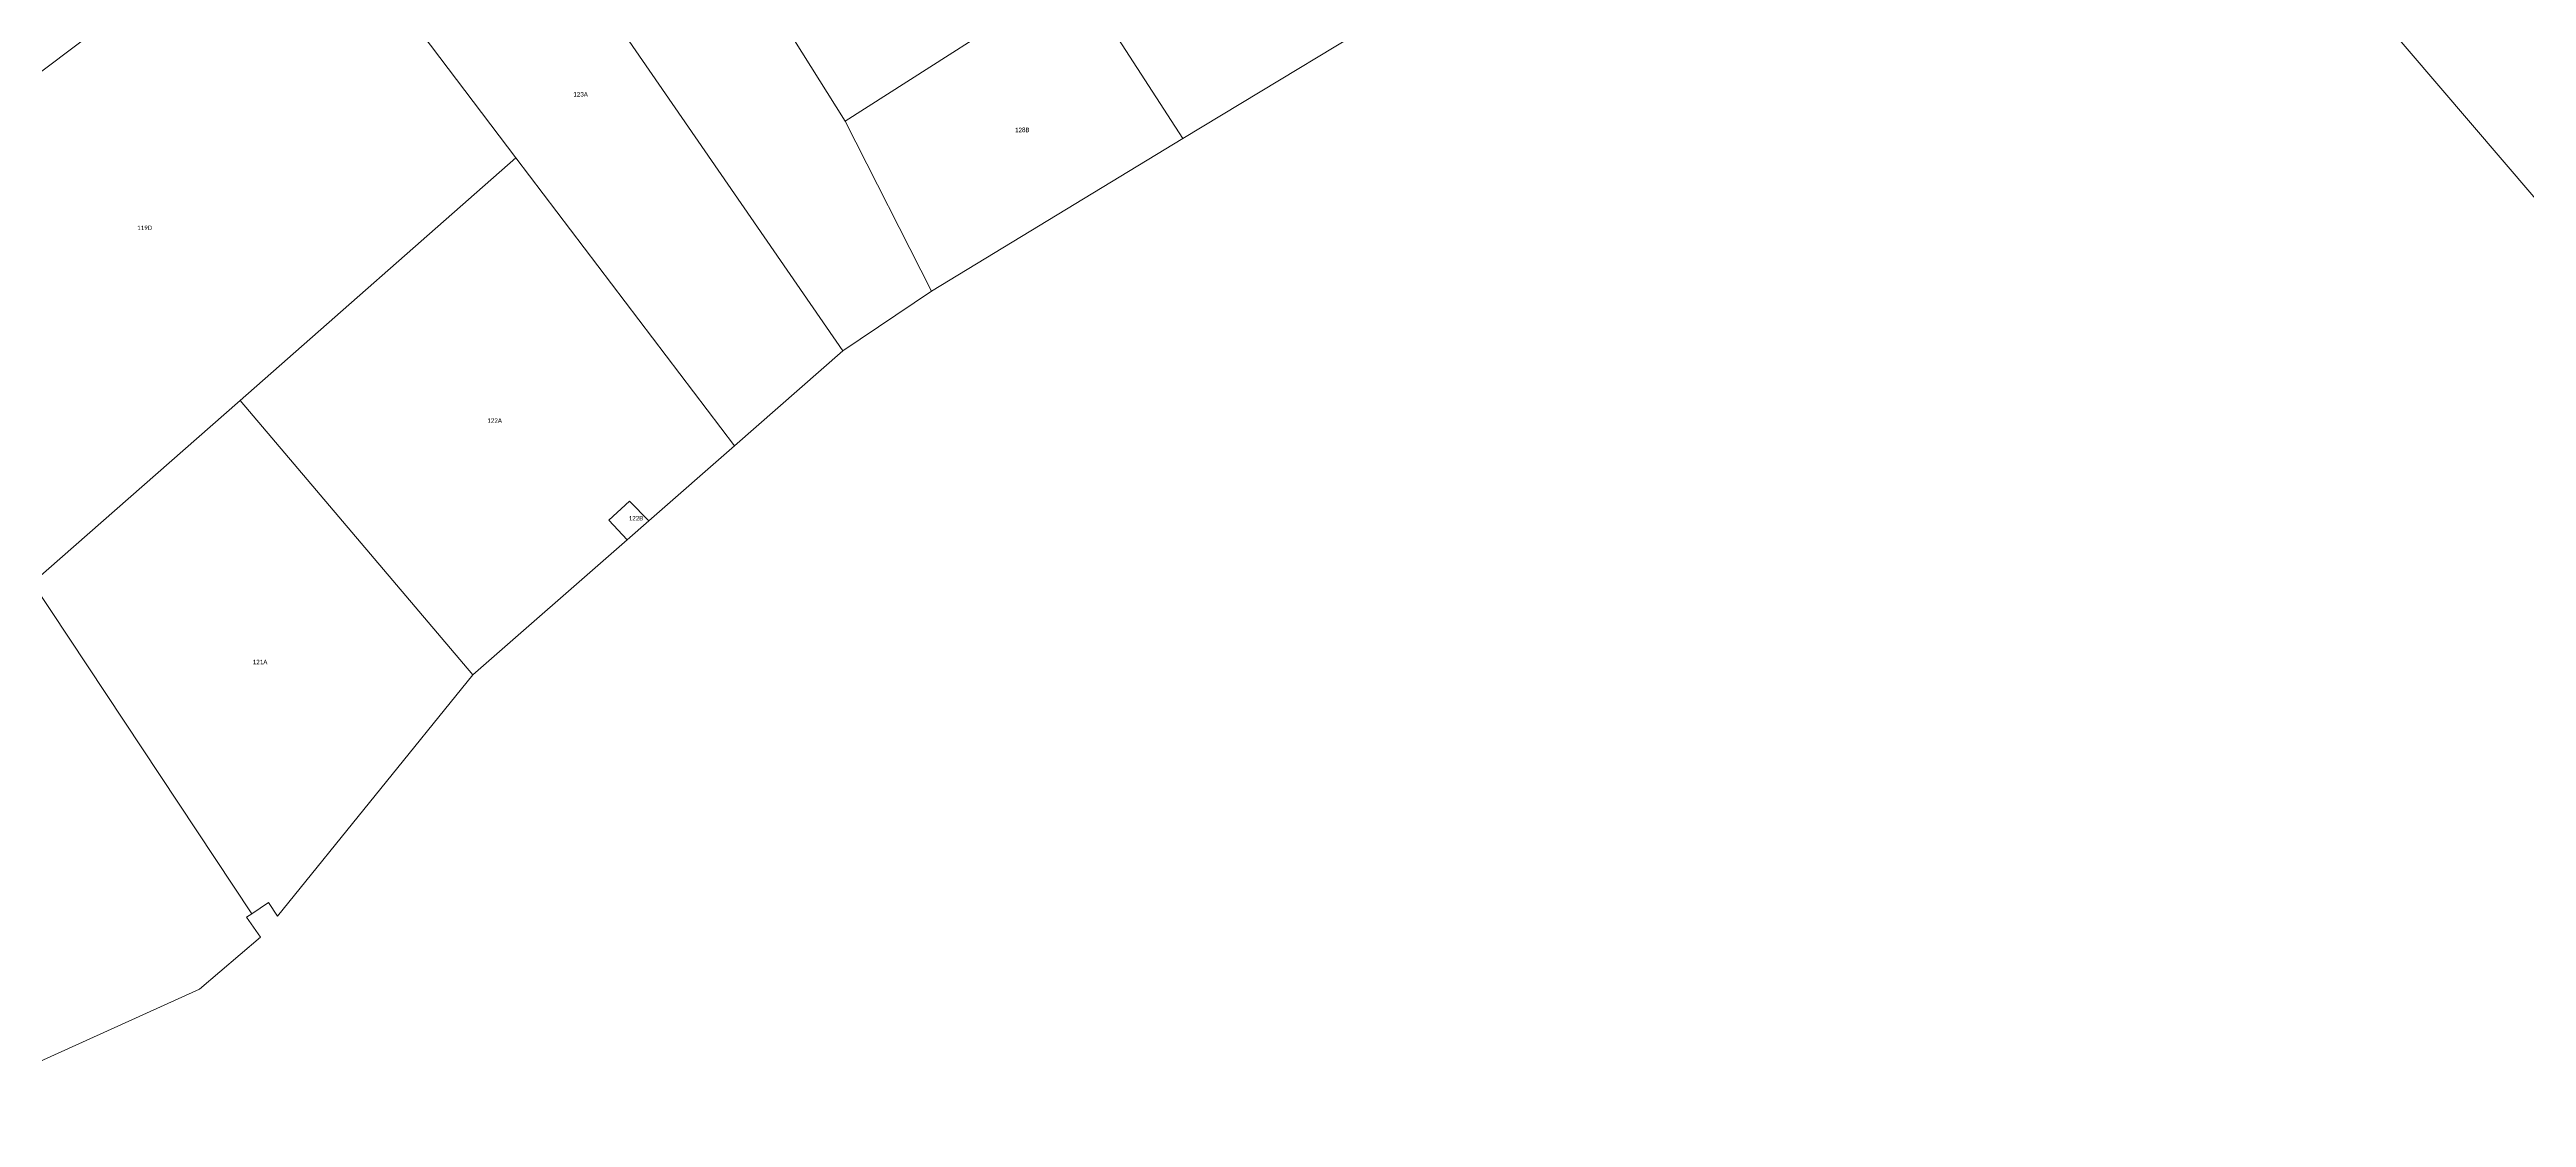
# Model space of a CAD drawing. Header units: metres. Extents: x 113120 to 240396, y 120329 to 242116.
# Drawn here: x 113404.9 to 113845.3, y 120389.5 to 120579.2 of the extents above; entities that cross this region are included whole.
import ezdxf

# ---------------------------------------------------------------- set-up
doc = ezdxf.new("R2010")
doc.units = ezdxf.units.M
doc.header["$LTSCALE"] = 3
doc.layers.add('Bpn_CaPa', color=78, linetype='Continuous', lineweight=0)
doc.layers.add('Bpt_CaNu', color=7, linetype='Continuous', lineweight=0)
doc.styles.add('Legend', font='')
doc.styles.get('Legend').set_extended_font_data('Calibri')

msp = doc.modelspace()

# ---------------------------------------------------------------- linework, layer by layer
at = {"layer": 'Bpn_CaPa'}
for points in [[(113413.79, 120583.09), (113385.2, 120561.66), (113278.76, 120659.33), (113195.74, 120733.98), (113219.31, 120759.12), (113413.79, 120583.09)], [(113546.37, 120566.49), (113472.83, 120683.67), (113475.86, 120686.84), (113512.05, 120711.89), (113587.47, 120592.77), (113546.37, 120566.49)], [(113472.83, 120683.67), (113546.37, 120566.49), (113561.73, 120536.32), (113545.97, 120525.69), (113462.47, 120646.74), (113472.83, 120683.67)], [(113805.46, 120669.25), (113906.43, 120540.65), (113874.4, 120520.58), (113768.12, 120644.75), (113766.04, 120647.18), (113803.81, 120671.25), (113805.46, 120669.25)], [(113462.47, 120646.74), (113545.97, 120525.69), (113526.69, 120508.81), (113487.86, 120559.99), (113450.07, 120609.88), (113462.47, 120646.74)], [(113650.79, 120590.3), (113606.43, 120563.46), (113587.47, 120592.77), (113632.07, 120621.21), (113650.79, 120590.3)], [(113413.79, 120583.09), (113443.3, 120605), (113450.07, 120609.88), (113487.86, 120559.99), (113438.8, 120516.88), (113401.88, 120484.44), (113361.63, 120542.08), (113385.2, 120561.66), (113413.79, 120583.09)], [(113546.37, 120566.49), (113587.47, 120592.77), (113606.43, 120563.46), (113561.73, 120536.32), (113546.37, 120566.49)], [(113438.8, 120516.88), (113487.86, 120559.99), (113526.69, 120508.81), (113511.45, 120495.46), (113508.06, 120498.99), (113504.37, 120495.6), (113507.61, 120492.1), (113480.2, 120468.12), (113438.8, 120516.88)], [(113312.08, 120494.81), (113336.71, 120518.94), (113361.63, 120542.08), (113401.88, 120484.44), (113440.88, 120425.66), (113439.93, 120425.02), (113442.43, 120421.48), (113431.6, 120412.23), (113381.19, 120389.45), (113380.66, 120391.92), (113378.9, 120391.73), (113312.08, 120494.81)], [(113438.8, 120516.88), (113480.2, 120468.12), (113445.49, 120425.25), (113443.84, 120427.65), (113440.88, 120425.66), (113401.88, 120484.44), (113438.8, 120516.88)], [(113511.45, 120495.46), (113507.61, 120492.1), (113504.37, 120495.6), (113508.06, 120498.99), (113511.45, 120495.46)]]:
    msp.add_lwpolyline(points, close=True, dxfattribs=at)

# ---------------------------------------------------------------- texts
at = {"layer": 'Bpt_CaNu', "char_height": 0.8, "attachment_point": 7, "style": 'Legend'}
for s, insert in [('123A', (113498.02, 120570.89)), ('128B', (113576.55, 120564.55)), ('119D', (113420.5, 120547.16)), ('122A', (113482.75, 120512.92)), ('122B', (113507.89, 120495.55)), ('121A', (113441.04, 120470))]:
    msp.add_mtext(s, dxfattribs=dict(at, insert=insert))

doc.saveas('drawing.dxf')
